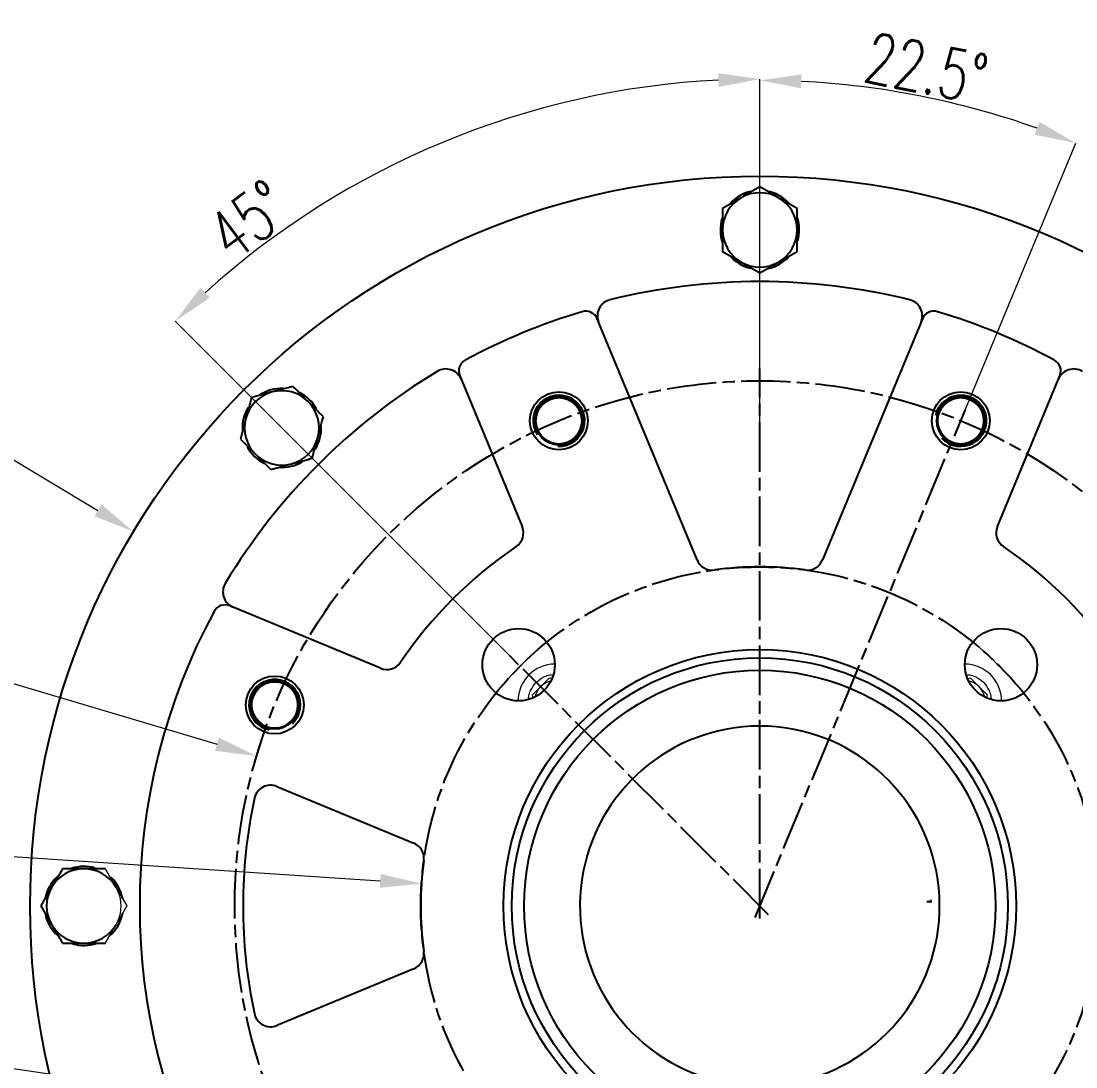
# Model space of a CAD drawing. Header units: millimetres. Extents: x 2371 to 4515, y 843 to 2359.
# Drawn here: x 3536.4 to 3791.5, y 1625.4 to 1878.3 of the extents above; entities that cross this region are included whole.
import ezdxf

# ---------------------------------------------------------------- set-up
doc = ezdxf.new("R2010")
doc.units = ezdxf.units.MM
doc.linetypes.add('AM_ISO08W050', pattern=[18, 12, -1.5, 3, -1.5])
for name, color, linetype, lineweight in [('AM_5', 3, 'Continuous', 25), ('AM_7', 4, 'AM_ISO08W050', 25), ('粗实线', 7, 'Continuous', 40)]:
    doc.layers.add(name, color=color, linetype=linetype, lineweight=lineweight)
doc.styles.add('SLDTEXTSTYLE1', font='txt.shx', dxfattribs={"width": 0.7, "bigfont": 'gbcbig.shx'})
doc.dimstyles.new('SLDDIMSTYLE12$2', dxfattribs={"dimtxt": 12, "dimasz": 10, "dimexe": 0, "dimexo": 0.0625, "dimgap": 0.875, "dimtad": 1, "dimdec": 1, "dimlfac": 1.8, "dimrnd": 1e-09, "dimzin": 12, "dimdsep": 46, "dimtxsty": 'SLDTEXTSTYLE1', "dimcen": 0.09, "dimdle": 8.16, "dimclrd": 3, "dimclre": 3, "dimadec": 0, "dimazin": 3, "dimtfac": 1, "dimtdec": 1, "dimtofl": 0, "dimtmove": 0, "dimatfit": 3, "dimfxl": 0, "dimfrac": 2, "dimtolj": 1, "dimlwd": 5, "dimlwe": 5, "dimarcsym": 0})
doc.dimstyles.new('SLDDIMSTYLE12$3', dxfattribs={"dimtxt": 12, "dimasz": 10, "dimexe": 0, "dimexo": 0.0625, "dimgap": 0.875, "dimtad": 1, "dimdec": 1, "dimlfac": 1.8, "dimrnd": 1e-09, "dimzin": 12, "dimdsep": 46, "dimtxsty": 'SLDTEXTSTYLE1', "dimcen": 0.09, "dimdle": 8.16, "dimclrd": 3, "dimclre": 3, "dimadec": 0, "dimazin": 3, "dimtfac": 1, "dimtdec": 1, "dimtofl": 0, "dimtmove": 0, "dimatfit": 3, "dimfxl": 0, "dimfrac": 2, "dimtolj": 1, "dimlwd": 5, "dimlwe": 5, "dimarcsym": 0})

# ---------------------------------------------------------------- blocks, each defined once
blk = doc.blocks.new('*D66')
at = {"layer": 'AM_5', "color": 3, "linetype": 'Continuous', "lineweight": 5, "transparency": 16777216}
blk.add_line((3497.44, 1794.41), (3554.97, 1760.02), dxfattribs=at)
at = {"layer": 'AM_5', "color": 3, "lineweight": 5, "transparency": 16777216}
for p, q in [((3714.97, 1664.35), (3715.15, 1664.35)), ((3715.06, 1664.26), (3715.06, 1664.44))]:
    blk.add_line(p, q, dxfattribs=at)
at = {"layer": 'AM_5', "color": 3, "transparency": 16777216}
blk.add_solid([(3555.83, 1761.45), (3554.12, 1758.59), (3563.56, 1754.89)], dxfattribs=at)
at = {"layer": 'Defpoints', "color": 0, "transparency": 16777216}
for p in [(3563.56, 1754.89), (3866.57, 1573.81)]:
    blk.add_point(p, dxfattribs=at)
at = {"layer": 'AM_5', "color": 0, "transparency": 16777216, "insert": (3514.94, 1791.96), "char_height": 12, "attachment_point": 5, "rotation": 329.1367, "style": 'SLDTEXTSTYLE1'}
blk.add_mtext('\\A1;∅353', dxfattribs=at)
blk = doc.blocks.new('*D67')
at = {"layer": 'AM_5', "color": 3, "linetype": 'Continuous', "lineweight": 5, "transparency": 16777216}
blk.add_line((3474.51, 1736), (3583.77, 1703.46), dxfattribs=at)
at = {"layer": 'AM_5', "color": 3, "lineweight": 5, "transparency": 16777216}
for p, q in [((3714.97, 1664.35), (3715.15, 1664.35)), ((3715.06, 1664.26), (3715.06, 1664.44))]:
    blk.add_line(p, q, dxfattribs=at)
at = {"layer": 'AM_5', "color": 3, "transparency": 16777216}
blk.add_solid([(3584.24, 1705.06), (3583.29, 1701.86), (3593.35, 1700.6)], dxfattribs=at)
at = {"layer": 'Defpoints', "color": 0, "transparency": 16777216}
for p in [(3593.35, 1700.6), (3836.78, 1628.1)]:
    blk.add_point(p, dxfattribs=at)
at = {"layer": 'AM_5', "color": 0, "transparency": 16777216, "insert": (3492.07, 1737.94), "char_height": 12, "attachment_point": 5, "rotation": 343.4137, "style": 'SLDTEXTSTYLE1'}
blk.add_mtext('\\A1;∅254', dxfattribs=at)
blk = doc.blocks.new('*D68')
at = {"layer": 'AM_5', "color": 3, "linetype": 'Continuous', "lineweight": 5, "transparency": 16777216}
blk.add_line((3468.97, 1680.6), (3623.26, 1670.41), dxfattribs=at)
at = {"layer": 'AM_5', "color": 3, "lineweight": 5, "transparency": 16777216}
for p, q in [((3714.97, 1664.35), (3715.15, 1664.35)), ((3715.06, 1664.26), (3715.06, 1664.44))]:
    blk.add_line(p, q, dxfattribs=at)
at = {"layer": 'AM_5', "color": 3, "transparency": 16777216}
blk.add_solid([(3623.37, 1672.08), (3623.15, 1668.75), (3633.24, 1669.75)], dxfattribs=at)
at = {"layer": 'Defpoints', "color": 0, "transparency": 16777216}
for p in [(3633.24, 1669.75), (3796.89, 1658.95)]:
    blk.add_point(p, dxfattribs=at)
at = {"layer": 'AM_5', "color": 0, "transparency": 16777216, "insert": (3484.27, 1686.48), "char_height": 12, "attachment_point": 5, "rotation": 356.2215, "style": 'SLDTEXTSTYLE1'}
blk.add_mtext('\\A1;%%C165', dxfattribs=at)
blk = doc.blocks.new('*D69')
at = {"layer": 'AM_5', "color": 3, "linetype": 'Continuous', "lineweight": 5, "transparency": 16777216}
blk.add_line((3459.19, 1636.14), (3580.91, 1618.23), dxfattribs=at)
at = {"layer": 'AM_5', "color": 3, "lineweight": 5, "transparency": 16777216}
for p, q in [((3597.64, 1615.75), (3597.82, 1615.75)), ((3597.73, 1615.66), (3597.73, 1615.84))]:
    blk.add_line(p, q, dxfattribs=at)
at = {"layer": 'AM_5', "color": 3, "transparency": 16777216}
blk.add_solid([(3581.16, 1619.87), (3580.67, 1616.58), (3590.81, 1616.77)], dxfattribs=at)
at = {"layer": 'Defpoints', "color": 0, "transparency": 16777216}
for p in [(3590.81, 1616.77), (3604.66, 1614.73)]:
    blk.add_point(p, dxfattribs=at)
at = {"layer": 'AM_5', "color": 0, "transparency": 16777216, "insert": (3479.06, 1640.17), "char_height": 12, "attachment_point": 5, "rotation": 351.6269, "style": 'SLDTEXTSTYLE1'}
blk.add_mtext('\\A1;8-M16', dxfattribs=at)
blk = doc.blocks.new('*D50')
at = {"layer": 'AM_5', "color": 3, "linetype": 'Continuous', "lineweight": 5, "transparency": 16777216}
blk.add_line((3715.06, 1778.99), (3715.06, 1864.33), dxfattribs=at)
at = {"layer": 'AM_5', "color": 3, "lineweight": 5, "transparency": 16777216}
blk.add_line((3656.68, 1722.73), (3573.66, 1805.76), dxfattribs=at)
at = {"layer": 'AM_5', "color": 3, "linetype": 'Continuous', "lineweight": 5, "transparency": 16777216}
blk.add_arc((3715.06, 1664.35), 199.98, 92.8654, 132.1346, dxfattribs=at)
at = {"layer": 'AM_5', "color": 3, "transparency": 16777216}
for points in [[(3705.03, 1865.75), (3705.11, 1862.42), (3715.06, 1864.33)], [(3582.05, 1811.44), (3579.75, 1813.86), (3573.66, 1805.76)]]:
    blk.add_solid(points, dxfattribs=at)
at = {"layer": 'Defpoints', "color": 0, "transparency": 16777216}
for p in [(3663.31, 1857.52), (3715.06, 1778.92), (3656.73, 1722.69), (3715.06, 1664.35), (3715.06, 1548.86)]:
    blk.add_point(p, dxfattribs=at)
at = {"layer": 'AM_5', "color": 0, "transparency": 16777216, "insert": (3591.46, 1830.22), "char_height": 12, "attachment_point": 5, "rotation": 36.6942, "style": 'SLDTEXTSTYLE1'}
blk.add_mtext('\\A1;45°', dxfattribs=at)
blk = doc.blocks.new('*D72')
at = {"layer": 'AM_5', "color": 3, "linetype": 'Continuous', "lineweight": 5, "transparency": 16777216}
blk.add_line((3715.06, 1794.41), (3715.06, 1864.03), dxfattribs=at)
at = {"layer": 'AM_5', "color": 3, "lineweight": 5, "transparency": 16777216}
blk.add_line((3764.84, 1784.51), (3791.48, 1848.83), dxfattribs=at)
at = {"layer": 'AM_5', "color": 3, "linetype": 'Continuous', "lineweight": 5, "transparency": 16777216}
blk.add_arc((3715.06, 1664.35), 199.68, 70.3697, 87.1303, dxfattribs=at)
at = {"layer": 'AM_5', "color": 3, "transparency": 16777216}
for points in [[(3725.02, 1862.11), (3725.1, 1865.44), (3715.06, 1864.03)], [(3782.74, 1853.98), (3781.55, 1850.87), (3791.48, 1848.83)]]:
    blk.add_solid(points, dxfattribs=at)
at = {"layer": 'Defpoints', "color": 0, "transparency": 16777216}
for p in [(3766.74, 1857.22), (3715.06, 1794.35), (3764.81, 1784.46), (3713.92, 1661.58), (3715.06, 1661.35)]:
    blk.add_point(p, dxfattribs=at)
at = {"layer": 'AM_5', "color": 0, "transparency": 16777216, "insert": (3755.36, 1866.93), "char_height": 12, "attachment_point": 5, "rotation": 348.75, "style": 'SLDTEXTSTYLE1'}
blk.add_mtext('\\A1;22.5%%D', dxfattribs=at)
blk = doc.blocks.new('*U42')
at = {"layer": '粗实线', "linetype": 'ByBlock'}
blk.add_circle((-0.07, 0), 5.7, dxfattribs=at)
at = {"layer": '粗实线', "color": 3, "linetype": 'ByBlock'}
blk.add_arc((-0.07, 0), 6.09, 222.8944, 167.5618, dxfattribs=at)
blk = doc.blocks.new('*U43')
at = {"layer": '粗实线', "color": 0, "linetype": 'ByBlock', "lineweight": -2, "transparency": 16777216}
for p, rotation in [((18900.81, 8919.97), 45), ((19066.74, 8851.14), 315), ((18832.03, 8851.26), 90.00000000000001), ((18831.98, 8754.04), 135), ((19066.69, 8753.92), 270), ((18997.91, 8685.21), 225), ((18900.69, 8685.26), 180)]:
    blk.add_blockref('*U42', p, dxfattribs=dict(at, rotation=rotation))
blk.add_blockref('*U42', (18998.03, 8919.92), dxfattribs=at)

msp = doc.modelspace()

# ---------------------------------------------------------------- linework, layer by layer
at = {"color": 7, "linetype": 'Continuous', "lineweight": 25}
for p, q in [((3699.879, 1748.049), (3675.734, 1806.341)), ((3754.396, 1806.341), (3730.251, 1748.049)), ((3642.474, 1792.564), (3657.581, 1756.093)), ((3772.549, 1756.093), (3787.655, 1792.564)), ((3623.323, 1721.835), (3586.852, 1736.942)), ((3598.25, 1693.254), (3631.366, 1679.537)), ((3631.366, 1649.165), (3598.25, 1635.448))]:
    msp.add_line(p, q, dxfattribs=at)
at = {"color": 144, "linetype": 'Continuous', "lineweight": 18}
for p, q in [((3664.073, 1719.425), (3659.99, 1715.343)), ((3664.77, 1719.238), (3664.073, 1719.425)), ((3766.056, 1719.425), (3765.359, 1719.238)), ((3770.139, 1715.343), (3766.056, 1719.425)), ((3659.99, 1715.343), (3660.177, 1714.646)), ((3769.952, 1714.646), (3770.139, 1715.343)), ((3559.359, 1668.851), (3561.957, 1664.351)), ((3561.957, 1664.351), (3559.359, 1659.851))]:
    msp.add_line(p, q, dxfattribs=at)
at = {"color": 7, "linetype": 'Continuous'}
for q in [(3755.482, 1665.337), (3756.397, 1665.795)]:
    msp.add_line((3756.397, 1665.337), q, dxfattribs=at)
at = {"color": 7, "linetype": 'Continuous', "lineweight": 25}
for centre, radius in [((3715.065, 1664.351), 176.5), ((3666.464, 1781.684), 7), ((3763.665, 1781.684), 7), ((3656.728, 1722.687), 8.75), ((3773.401, 1722.687), 8.75), ((3715.065, 1664.351), 62), ((3715.065, 1664.351), 60), ((3597.732, 1712.952), 7), ((3715.065, 1664.351), 57)]:
    msp.add_circle(centre, radius, dxfattribs=at)
for centre, radius, start, end in [((3715.065, 1827.851), 9.55, 103.51521, 137.78984), ((3715.065, 1827.851), 9.55, 42.8059, 79.1982), ((3715.065, 1827.851), 9, 120, 180), ((3715.065, 1827.851), 9, 60, 120), ((3715.065, 1827.851), 9, 0, 60), ((3715.065, 1827.851), 9.55, 163.41073, 199.16193), ((3715.065, 1827.851), 9.55, 343.69476, 18.28049), ((3715.065, 1827.851), 9, 180, 240), ((3715.065, 1827.851), 9, 300, 0), ((3715.065, 1827.851), 9.55, 220.9144, 256.31319), ((3715.065, 1827.851), 9, 240, 300), ((3715.065, 1827.851), 9.55, 282.65879, 316.76773), ((3715.065, 1664.351), 151, 76.10722, 103.89278), ((3679.769, 1807.051), 4, 103.89278, 202.5), ((3750.36, 1807.051), 4, 337.5, 76.10722), ((3715.065, 1664.351), 150, 106.6433, 118.3567), ((3672.962, 1805.193), 3, 22.5, 106.6433), ((3757.167, 1805.193), 3, 73.3567, 157.5), ((3715.065, 1664.351), 150, 61.6433, 73.3567), ((3645.246, 1793.712), 3, 118.3567, 202.5), ((3784.884, 1793.712), 3, 337.5, 61.6433), ((3715.065, 1664.351), 151, 121.10722, 148.89278), ((3639.118, 1790.213), 4, 22.5, 121.10722), ((3791.011, 1790.213), 4, 58.89278, 157.5), ((3599.453, 1779.963), 9, 105, 165), ((3599.453, 1779.963), 9.55, 87.8059, 124.1982), ((3599.453, 1779.963), 9, 45, 105), ((3599.453, 1779.963), 9.55, 28.69476, 63.28049), ((3599.453, 1779.963), 9, 345, 45), ((3599.453, 1779.963), 9.55, 148.51521, 182.78984), ((3599.453, 1779.963), 9, 165, 225), ((3599.453, 1779.963), 9.55, 327.65879, 1.76773), ((3599.453, 1779.963), 9, 285, 345), ((3599.453, 1779.963), 9.55, 208.41073, 244.16193), ((3599.453, 1779.963), 9, 225, 285), ((3599.453, 1779.963), 9.55, 265.9144, 301.31319), ((3653.885, 1754.562), 4, 304.14428, 22.5), ((3776.244, 1754.562), 4, 157.5, 235.85572), ((3715.065, 1664.351), 105, 124.14428, 145.85572), ((3715.065, 1664.351), 105, 34.14428, 55.85572), ((3703.574, 1749.58), 4, 202.5, 277.67818), ((3726.555, 1749.58), 4, 262.32182, 337.5), ((3715.065, 1664.351), 82, 82.32182, 97.67818), ((3589.203, 1740.297), 4, 148.89278, 247.5), ((3715.065, 1664.351), 150, 151.6433, 208.3567), ((3585.704, 1734.17), 3, 67.5, 151.6433), ((3624.853, 1725.53), 4, 247.5, 325.85572), ((3715.065, 1664.351), 43.5, 286.69975, 253.30025), ((3596.719, 1689.558), 4, 67.5, 167.97568), ((3715.065, 1664.351), 125, 167.97568, 192.02432), ((3629.836, 1675.841), 4, 352.32182, 67.5), ((3551.565, 1664.351), 9.55, 73.69476, 108.28049), ((3715.065, 1664.351), 82, 172.32182, 187.67818), ((3551.565, 1664.351), 9.55, 132.8059, 169.1982), ((3551.565, 1664.351), 9, 90, 150), ((3551.565, 1664.351), 9, 30, 90), ((3551.565, 1664.351), 9.55, 10.46003, 46.76773), ((3551.565, 1664.351), 9, 150, 210), ((3551.565, 1664.351), 9.55, 193.51521, 227.78984), ((3551.565, 1664.351), 9.55, 310.46003, 349.53997), ((3551.565, 1664.351), 9, 210, 270), ((3551.565, 1664.351), 9, 270, 330), ((3551.565, 1664.351), 9.55, 253.41073, 289.16194), ((3629.836, 1652.861), 4, 292.5, 7.67818), ((3596.719, 1639.143), 4, 192.02432, 292.5)]:
    msp.add_arc(centre, radius, start, end, dxfattribs=at)
at = {"color": 144, "linetype": 'Continuous', "lineweight": 18}
for centre, radius, start, end in [((3715.065, 1664.351), 82, 128.91177, 141.08823), ((3715.065, 1664.351), 82, 38.91177, 51.08823), ((3665.567, 1713.848), 9, 90.57495, 179.42505), ((3764.562, 1713.848), 9, 0.57495, 89.42505), ((3665.567, 1713.848), 5, 101.87706, 168.12294), ((3764.562, 1713.848), 5, 11.87706, 78.12294)]:
    msp.add_arc(centre, radius, start, end, dxfattribs=at)
at = {"color": 7, "linetype": 'Continuous', "lineweight": 25}
for points in [[(3715.065, 1838.243), (3714.321, 1837.814), (3713.574, 1837.383), (3712.075, 1836.517), (3711.322, 1836.082), (3710.565, 1835.645)], [(3719.565, 1835.645), (3718.808, 1836.082), (3718.054, 1836.517), (3716.555, 1837.383), (3715.809, 1837.814), (3715.065, 1838.243)], [(3710.565, 1835.645), (3709.808, 1835.208), (3709.054, 1834.773), (3707.555, 1833.907), (3706.809, 1833.477), (3706.065, 1833.047)], [(3724.065, 1833.047), (3723.321, 1833.477), (3722.574, 1833.907), (3721.075, 1834.773), (3720.322, 1835.208), (3719.565, 1835.645)], [(3706.065, 1833.047), (3706.065, 1832.188), (3706.065, 1831.326), (3706.065, 1829.595), (3706.065, 1828.725), (3706.065, 1827.851)], [(3724.065, 1827.851), (3724.065, 1828.725), (3724.065, 1829.595), (3724.065, 1831.326), (3724.065, 1832.188), (3724.065, 1833.047)], [(3706.065, 1827.851), (3706.065, 1826.977), (3706.065, 1826.107), (3706.065, 1824.376), (3706.065, 1823.514), (3706.065, 1822.655)], [(3724.065, 1822.655), (3724.065, 1823.514), (3724.065, 1824.376), (3724.065, 1826.107), (3724.065, 1826.977), (3724.065, 1827.851)], [(3706.065, 1822.655), (3706.809, 1822.225), (3707.555, 1821.794), (3709.054, 1820.929), (3709.808, 1820.494), (3710.565, 1820.057)], [(3719.565, 1820.057), (3720.322, 1820.494), (3721.075, 1820.929), (3722.574, 1821.794), (3723.321, 1822.225), (3724.065, 1822.655)], [(3710.565, 1820.057), (3711.322, 1819.62), (3712.075, 1819.185), (3713.574, 1818.319), (3714.321, 1817.888), (3715.065, 1817.459)], [(3715.065, 1817.459), (3715.809, 1817.888), (3716.555, 1818.319), (3718.054, 1819.185), (3718.808, 1819.62), (3719.565, 1820.057)], [(3597.123, 1788.656), (3596.279, 1788.43), (3595.439, 1788.205), (3593.766, 1787.757), (3592.934, 1787.534), (3592.104, 1787.311)], [(3602.142, 1790.001), (3601.313, 1789.779), (3600.48, 1789.556), (3598.808, 1789.108), (3597.968, 1788.883), (3597.123, 1788.656)], [(3605.817, 1786.327), (3605.198, 1786.945), (3604.584, 1787.56), (3603.359, 1788.784), (3602.75, 1789.394), (3602.142, 1790.001)], [(3592.104, 1787.311), (3591.882, 1786.482), (3591.659, 1785.649), (3591.211, 1783.977), (3590.986, 1783.137), (3590.759, 1782.292)], [(3609.491, 1782.653), (3608.883, 1783.26), (3608.274, 1783.869), (3607.05, 1785.094), (3606.435, 1785.709), (3605.817, 1786.327)], [(3590.759, 1782.292), (3590.533, 1781.448), (3590.308, 1780.608), (3589.86, 1778.935), (3589.637, 1778.103), (3589.415, 1777.273)], [(3608.146, 1777.634), (3608.372, 1778.478), (3608.597, 1779.318), (3609.046, 1780.99), (3609.269, 1781.823), (3609.491, 1782.653)], [(3589.415, 1777.273), (3590.022, 1776.666), (3590.631, 1776.056), (3591.856, 1774.832), (3592.471, 1774.217), (3593.089, 1773.599)], [(3606.801, 1772.614), (3607.024, 1773.444), (3607.247, 1774.277), (3607.695, 1775.949), (3607.92, 1776.789), (3608.146, 1777.634)], [(3593.089, 1773.599), (3593.707, 1772.981), (3594.322, 1772.366), (3595.546, 1771.142), (3596.156, 1770.532), (3596.763, 1769.925)], [(3596.763, 1769.925), (3597.593, 1770.147), (3598.425, 1770.37), (3600.098, 1770.818), (3600.938, 1771.043), (3601.782, 1771.27)], [(3601.782, 1771.27), (3602.627, 1771.496), (3603.467, 1771.721), (3605.139, 1772.169), (3605.971, 1772.392), (3606.801, 1772.614)], [(3546.369, 1673.351), (3545.939, 1672.607), (3545.508, 1671.861), (3544.642, 1670.361), (3544.208, 1669.608), (3543.77, 1668.851)], [(3551.565, 1673.351), (3550.69, 1673.351), (3549.821, 1673.351), (3548.089, 1673.351), (3547.228, 1673.351), (3546.369, 1673.351)], [(3556.761, 1673.351), (3555.902, 1673.351), (3555.04, 1673.351), (3553.309, 1673.351), (3552.439, 1673.351), (3551.565, 1673.351)], [(3543.77, 1668.851), (3543.333, 1668.094), (3542.898, 1667.341), (3542.033, 1665.841), (3541.602, 1665.095), (3541.172, 1664.351)], [(3541.172, 1664.351), (3541.602, 1663.607), (3542.033, 1662.861), (3542.898, 1661.361), (3543.333, 1660.608), (3543.77, 1659.851)], [(3543.77, 1659.851), (3544.208, 1659.094), (3544.642, 1658.341), (3545.508, 1656.841), (3545.939, 1656.095), (3546.369, 1655.351)], [(3546.369, 1655.351), (3547.228, 1655.351), (3548.089, 1655.351), (3549.821, 1655.351), (3550.69, 1655.351), (3551.565, 1655.351)], [(3551.565, 1655.351), (3552.439, 1655.351), (3553.309, 1655.351), (3555.04, 1655.351), (3555.902, 1655.351), (3556.761, 1655.351)]]:
    msp.add_open_spline(points, degree=3, knots=[0, 0, 0, 0, 0.5, 0.5, 1, 1, 1, 1], dxfattribs=at)
at = {"color": 144, "linetype": 'Continuous', "lineweight": 18}
for points, knots in [([(3660.971, 1718.445), (3661.611, 1718.956), (3662.595, 1719.742), (3664.043, 1720.218), (3664.726, 1720.269), (3664.972, 1720.287)], [0, 0, 0, 0, 0.5427466, 0.8349166, 1, 1, 1, 1]), ([(3765.03, 1720.3), (3765.319, 1720.28), (3766.047, 1720.23), (3767.518, 1719.728), (3769.275, 1718.561), (3770.439, 1716.804), (3770.933, 1715.378), (3770.982, 1714.697), (3770.999, 1714.454)], [0, 0, 0, 0, 0.0955703, 0.2397614, 0.5076167, 0.7754719, 0.9196631, 1, 1, 1, 1]), ([(3659.12, 1714.36), (3659.14, 1714.635), (3659.191, 1715.346), (3659.672, 1716.82), (3660.459, 1717.805), (3660.971, 1718.445)], [0, 0, 0, 0, 0.1803321, 0.467166, 1, 1, 1, 1]), ([(3559.359, 1668.851), (3559.272, 1669.001), (3559.099, 1669.3), (3558.84, 1669.748), (3558.581, 1670.196), (3558.321, 1670.648), (3558.005, 1671.196), (3557.631, 1671.843), (3557.198, 1672.593), (3556.908, 1673.096), (3556.761, 1673.351)], [0, 0, 0, 0, 0.0994159, 0.1982438, 0.2971571, 0.3968095, 0.4978252, 0.6618406, 0.8286665, 1, 1, 1, 1]), ([(3559.359, 1659.851), (3559.407, 1659.935), (3559.502, 1660.103), (3559.634, 1660.361), (3559.758, 1660.622), (3559.873, 1660.887), (3559.98, 1661.155), (3560.078, 1661.427), (3560.168, 1661.703), (3560.333, 1662.272), (3560.512, 1663.152), (3560.591, 1664.351), (3560.512, 1665.55), (3560.314, 1666.525), (3560.083, 1667.275), (3559.877, 1667.816), (3559.639, 1668.344), (3559.453, 1668.682), (3559.359, 1668.851)], [0, 0, 0, 0, 0.0308228, 0.0615517, 0.0922184, 0.1228548, 0.1534928, 0.1841646, 0.2149018, 0.2457363, 0.3728489, 0.5000156, 0.6271282, 0.7542949, 0.815839, 0.8771341, 0.9384359, 1, 1, 1, 1]), ([(3556.761, 1655.351), (3556.85, 1655.505), (3557.025, 1655.809), (3557.288, 1656.264), (3557.547, 1656.713), (3557.804, 1657.158), (3558.12, 1657.705), (3558.493, 1658.353), (3558.926, 1659.103), (3559.215, 1659.602), (3559.359, 1659.851)], [0, 0, 0, 0, 0.1034251, 0.2050088, 0.3050798, 0.4040046, 0.502187, 0.6697435, 0.8346755, 1, 1, 1, 1])]:
    msp.add_open_spline(points, degree=3, knots=knots, dxfattribs=at)
at = {"color": 7, "linetype": 'Continuous'}
msp.add_point((3756.397, 1665.337), dxfattribs=at)
at = {"layer": 'AM_7'}
for p, q in [((3715.065, 1661.351), (3715.065, 1794.351)), ((3713.917, 1661.579), (3764.814, 1784.455)), ((3717.186, 1662.23), (3654.607, 1724.809))]:
    msp.add_line(p, q, dxfattribs=at)
for radius in [127, 82]:
    msp.add_circle((3715.065, 1664.351), radius, dxfattribs=at)

# ---------------------------------------------------------------- block references
at = {"layer": '粗实线', "linetype": 'ByBlock'}
msp.add_blockref('*U43', (-15234.295, -7138.239), dxfattribs=at)

# ---------------------------------------------------------------- dimensions: what is measured, and where the dimension line sits
at = {"layer": 'AM_5'}
dim = msp.add_angular_dim_2l(base=(3766.745, 1857.223), line1=((3715.065, 1661.351), (3715.065, 1794.351)), line2=((3713.917, 1661.579), (3764.814, 1784.455)), text='22.5%%D', dimstyle='SLDDIMSTYLE12$2', override={"dimlfac": 1, "dimpost": ''}, dxfattribs=at)
dim.commit()
dim.dimension.update_dxf_attribs({"geometry": '*D72', "text_midpoint": (3755.361, 1866.933)})
dim = msp.add_angular_dim_2l(base=(3663.306, 1857.518), line1=((3715.065, 1548.863), (3715.065, 1778.925)), line2=((3715.065, 1664.351), (3656.728, 1722.687)), dimstyle='SLDDIMSTYLE12$2', override={"dimlfac": 1}, dxfattribs=at)
dim.commit()
dim.dimension.update_dxf_attribs({"geometry": '*D50', "text_midpoint": (3595.567, 1824.703), "dimtype": 162})
for p1, p2, picture, middle in [((3866.571, 1573.808), (3563.558, 1754.894), '*D66', (3511.411, 1786.058)), ((3836.78, 1628.098), (3593.349, 1700.604), '*D67', (3490.106, 1731.356))]:
    dim = msp.add_diameter_dim_2p(p1=p1, p2=p2, dimstyle='SLDDIMSTYLE12$3', override={"dimlfac": 1, "dimpost": ''}, dxfattribs=at)
    dim.commit()
    dim.dimension.update_dxf_attribs({"geometry": picture, "text_midpoint": middle, "dimtype": 163})
for p1, p2, text, picture, middle in [((3796.886, 1658.947), (3633.243, 1669.755), '%%C165', '*D68', (3483.813, 1679.623)), ((3604.657, 1614.731), (3590.807, 1616.769), '8-M16', '*D69', (3478.062, 1633.364))]:
    dim = msp.add_diameter_dim_2p(p1=p1, p2=p2, text=text, dimstyle='SLDDIMSTYLE12$3', override={"dimlfac": 1, "dimpost": ''}, dxfattribs=at)
    dim.commit()
    dim.dimension.update_dxf_attribs({"geometry": picture, "text_midpoint": middle, "dimtype": 163})

doc.saveas('drawing.dxf')
